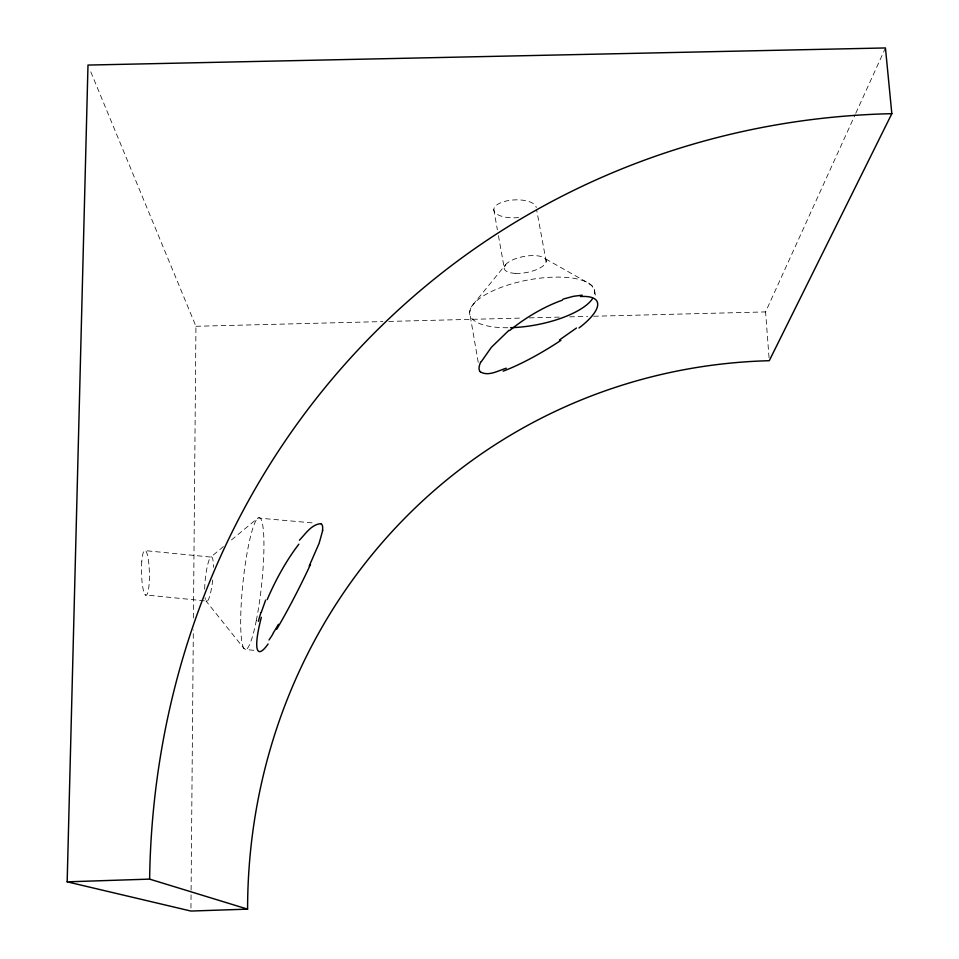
<?xml version="1.0" encoding="UTF-8"?>
<svg xmlns="http://www.w3.org/2000/svg" width="959" height="959" viewBox="0 0 959 959"><rect width="100%" height="100%" fill="white"/><g stroke="black" fill="none" stroke-linecap="round" stroke-linejoin="round"><path stroke-width="0.72" stroke-dasharray="4.79 3.6" d="M190.949 908.053L191.081 891.606M191.093 890.108L193.334 629.883M193.43 617.92L195.936 326.288L89.702 69.216M769.046 357.743L765.582 311.915L855.164 114.624M855.788 113.258L884.821 49.317M223.447 546.594L210.8 557.071L144.306 550.55M231.491 539.929L257.923 518.028L314.696 523.087M195.936 326.288L382.833 321.577M388.803 321.421L521.876 318.064M529.356 317.873L559.253 317.117M569.718 316.854L587.663 316.41M593.645 316.254L765.582 311.915M253.847 650.322L245.528 649.519L243.91 648.428L206.017 600.957L207.408 601.125L145.169 594.904M595.359 295.048L594.364 289.714L591.847 285.71L586.764 282.186L545.072 258.594L546.198 261.471L536.644 209.913M493.753 209.446L497.397 229.836M498.44 235.662L504.17 267.693L505.825 264.396L474.166 303.248L470.725 308.163L469.634 312.574L478.253 362.478M507.802 327.738A63.51 22.812 -10.7 0 1 472.835 304.806A63.51 22.812 -10.7 0 1 547.169 277.487A63.51 22.812 -10.7 0 1 593.921 296.079M204.663 589.162A22.417 3.728 -83.9 0 1 209.23 559.696A22.417 3.728 -83.9 0 1 213.449 567.344M212.706 579.979A22.417 3.728 -83.9 0 1 208.702 598.991A22.417 3.728 -83.9 0 1 205.058 597.697M518.615 217.549A21.242 8.955 -2.5 0 1 494.017 210.752A21.242 8.955 -2.5 0 1 513.041 199.987A21.242 8.955 -2.5 0 1 536.261 207.552M515.486 273.375A21.35 8.128 -10.7 0 0 546.198 260.728A21.35 8.128 -10.7 0 0 513.892 259.35A21.35 8.128 -10.7 0 0 515.486 273.375M256.293 620.629A66.339 9.386 -84 0 0 259.781 517.728A66.339 9.386 -84 0 0 240.853 612.238A66.339 9.386 -84 0 0 256.293 620.629M141.8 561.303A22.501 3.932 88.6 0 0 145.948 595.311A22.501 3.932 88.6 0 0 148.621 561.866A22.501 3.932 88.6 0 0 141.8 561.303"/><path stroke-width="1.44" d="M67.166 881.836L87.988 65.068L885.445 47.95L891.834 113.665L769.274 360.704A581.801 553.079 59.5 0 0 247.59 909.144L190.913 911.05L67.166 881.836L149.616 879.115L247.59 909.144M322.739 530.315L319.131 543.297L309.206 566.026M261.304 612.274L265.655 600.058M481.226 361.759L491.392 347.278L508.941 330.328M278.482 624.309L273.063 633.336M299.424 540.193C305.453 534.007 311.303 524.489 320.63 523.674M576.467 328.014L559.445 339.966M506.316 368.208C498.332 370.534 488.311 376.803 480.315 371.804M563.017 299.136L573.278 296.343L582.161 295.156M149.616 879.115A851.46 793.932 54.6 0 1 891.834 113.665M592.722 298.369A63.51 22.812 -10.7 0 1 510.572 327.69M268.088 643.98A65.248 11.064 -69.8 0 1 261.327 617.368M272.8 634.187A67.933 9.039 -64.8 0 1 269.011 639.977M310.512 564.395A75.437 6.833 -63 0 1 276.719 629.248M320.666 523.614A59.398 11.952 -57.3 0 1 322.476 530.663M267.213 599.579A74.766 19.456 -63.3 0 1 298.872 544.185M258.367 621.264A67.801 15.704 -65.4 0 1 260.944 612.585M580.435 296.535A62.611 19.3 -25.6 0 1 579.032 327.966M509.637 330.555A72.404 26.768 -33.2 0 1 562.489 300.131M480.327 371.804A57.324 15.2 -38.1 0 1 480.735 362.046M560.907 340.349A72.908 14.505 -31.6 0 1 503.151 371.145"/></g></svg>
